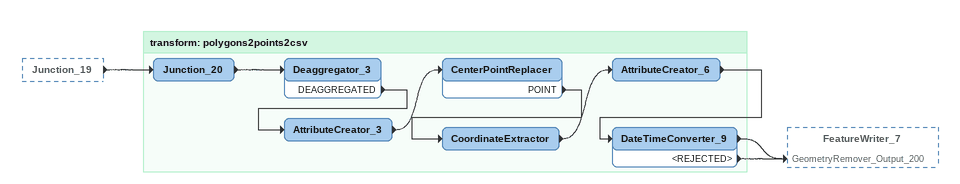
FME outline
Junction_19 [outside]
    -> Junction_20

Bookmark: transform: polygons2points2csv
Junction_20
    -> Deaggregator_3
Deaggregator_3
    DEAGGREGATED -> AttributeCreator_3
AttributeCreator_3
    -> CenterPointReplacer
CenterPointReplacer
    POINT -> CoordinateExtractor
CoordinateExtractor
    -> AttributeCreator_6
AttributeCreator_6
    -> DateTimeConverter_9
DateTimeConverter_9
    -> FeatureWriter_7 [GeometryRemover_Output_200]
    <REJECTED> -> FeatureWriter_7 [GeometryRemover_Output_200]
